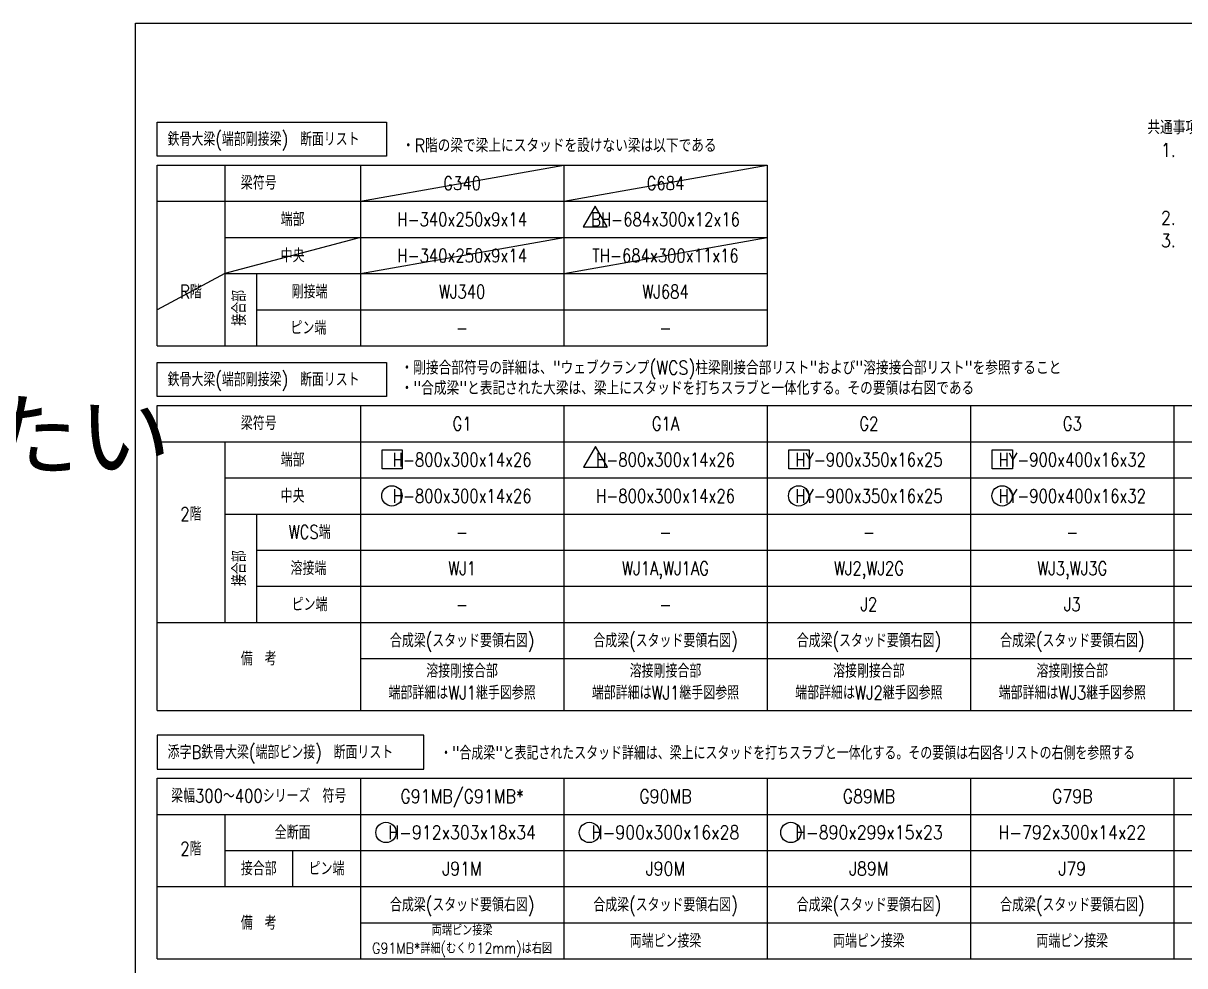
# Model space of a CAD drawing. Extents: x -668440 to 1010955, y -1678500 to 210463.
# Drawn here: x -239943 to -154278, y -617108 to -547602 of the extents above; entities that cross this region are included whole.
import ezdxf
from ezdxf.enums import TextEntityAlignment as Align

# ---------------------------------------------------------------- set-up
doc = ezdxf.new("R2010")
doc.units = 0
doc.header["$MEASUREMENT"] = 0
doc.layers.get('0').update_dxf_attribs({"color": 3, "linetype": 'CONTINUOUS'})
doc.layers.get('Defpoints').update_dxf_attribs({"color": 251, "linetype": 'CONTINUOUS'})
doc.layers.add('00_ADDL', color=253, linetype='CONTINUOUS', plot=False)
for name, color, linetype in [('2026年2月11日BCJ適合性判定の変更', 4, 'CONTINUOUS'), ('2026年2月5日事前申請後の修正', 4, 'CONTINUOUS'), ('注記', 3, 'CONTINUOUS')]:
    doc.layers.add(name, color=color, linetype=linetype)
doc.styles.add('DRACAD', font='txt', dxfattribs={"width": 0.85, "bigfont": 'extfont2'})
doc.styles.get("Standard").update_dxf_attribs({"font": 'Osaka.ttc'})

# ---------------------------------------------------------------- blocks, each defined once
blk = doc.blocks.new('梁リスト')
for p, q in [((-244414.54184, -305337.94763), (-199414.54184, -305337.94763)), ((-239414.54184, -305337.94763), (-239414.54184, -318671.28096)), ((-229414.54184, -305337.94763), (-229414.54184, -318671.28096)), ((-214414.54184, -305337.94763), (-214414.54184, -318671.28096)), ((-199414.54184, -305337.94763), (-199414.54184, -318671.28096)), ((-244414.54184, -308004.6143), (-199414.54184, -308004.6143)), ((-214414.54184, -308004.6143), (-214414.54184, -318671.28096)), ((-239414.54184, -310671.28096), (-199414.54184, -310671.28096)), ((-239414.54184, -313337.94763), (-199414.54184, -313337.94763)), ((-237081.12164, -313337.94763), (-237081.12164, -318671.28096)), ((-237081.12164, -316004.6143), (-199414.54184, -316004.6143)), ((-244414.54184, -318671.28096), (-199414.54184, -318671.28096)), ((-244414.54184, -323064.78105), (-154414.54184, -323064.78105)), ((-229414.54184, -323064.78105), (-229414.54184, -345564.78105)), ((-214414.54184, -323064.78105), (-214414.54184, -345564.78105)), ((-199414.54184, -323064.78105), (-199414.54184, -345564.78105)), ((-199414.54184, -323064.78105), (-199414.54184, -345564.78105)), ((-184414.54184, -323064.78105), (-184414.54184, -345564.78105)), ((-184414.54184, -323064.78105), (-184414.54184, -345564.78105)), ((-169414.54184, -323064.78105, 5783.885), (-169414.54184, -345564.78105, 5783.885)), ((-244414.54184, -325731.44772), (-154414.54184, -325731.44772)), ((-239414.54184, -325731.44772), (-239414.54184, -339064.78105)), ((-239414.54184, -328398.11439), (-154414.54184, -328398.11439, 14046.57786)), ((-239414.54184, -331064.78105), (-154414.54184, -331064.78105)), ((-237081.12164, -331064.78105), (-237081.12164, -339064.78105)), ((-237081.12164, -333731.44772), (-154414.54184, -333731.44772)), ((-237081.12164, -336398.11439), (-154414.54184, -336398.11439)), ((-244414.54184, -339064.78105), (-154414.54184, -339064.78105)), ((-229414.54184, -341731.44772), (-184414.54184, -341731.44772)), ((-229414.54184, -341731.44772), (-184414.54184, -341731.44772)), ((-184414.54184, -341731.44772), (-154414.54184, -341731.44772)), ((-244414.54184, -345564.78105), (-199414.54184, -345564.78105)), ((-199414.54184, -345564.78105), (-184414.54184, -345564.78105)), ((-184414.54184, -345564.78105), (-154414.54184, -345564.78105)), ((-244414.54184, -350546.05102, -34703.31), (-154414.54185, -350546.05102, -34703.31)), ((-229414.54184, -350546.05102, -34703.31), (-229414.54184, -363879.38435, -34703.31)), ((-214414.54184, -350546.05102, -34703.31), (-214414.54184, -363879.38435, -34703.31)), ((-199414.54184, -350546.05102, -34703.31), (-199414.54184, -363879.38435, -34703.31)), ((-184414.54184, -350546.05102, -34703.31), (-184414.54184, -363879.38435, -34703.31)), ((-169414.54184, -350546.05102, -34703.31), (-169414.54184, -363879.38435, -34703.31)), ((-244414.54184, -353212.71768, -34703.31), (-154414.54185, -353212.71768, -34703.31)), ((-239414.54184, -353212.71768, -34703.31), (-239414.54184, -358546.05101, -34703.31)), ((-239414.54184, -355879.38435, -34703.31), (-154414.54185, -355879.38435, -34703.31)), ((-234414.54184, -355879.38435, -34703.31), (-234414.54184, -358546.05101, -34703.31)), ((-244414.54184, -358546.05101, -34703.31), (-154414.54185, -358546.05101, -34703.31)), ((-229414.54184, -361212.71768, -34703.31), (-154414.54185, -361212.71768, -34703.31)), ((-244414.54184, -363879.38435, -34703.31), (-184414.54184, -363879.38435, -34703.31)), ((-199414.54184, -363879.38435, -34703.31), (-154414.54185, -363879.38435, -34703.31))]:
    blk.add_line(p, q)
at = {"elevation": 34703.31}
for points in [[(-244414.54184, -304671.28096), (-244414.54184, -302171.28096), (-227493.90692, -302171.28096), (-227493.90692, -304671.28096)], [(-244414.54184, -322398.11439), (-244414.54184, -319898.11439), (-227493.90692, -319898.11439), (-227493.90692, -322398.11439)]]:
    blk.add_lwpolyline(points, close=True, dxfattribs=at)
for points in [[(-244414.54184, -318671.28096), (-244414.54184, -305337.94763)], [(-244414.54184, -345564.78105), (-244414.54184, -323064.78105)]]:
    blk.add_lwpolyline(points, dxfattribs=at)
for points in [[(-227818.92437, -326344.79844), (-226325.25392, -326344.79844), (-226325.25392, -327724.54487), (-227818.92437, -327724.54487)], [(-211198.10648, -327603.2199), (-212077.01158, -326080.9116), (-212955.91669, -327603.2199)], [(-197818.92437, -326344.79844), (-196325.25392, -326344.79844), (-196325.25392, -327724.54487), (-197818.92437, -327724.54487)], [(-182818.92437, -326344.79844), (-181325.25392, -326344.79844), (-181325.25392, -327724.54487), (-182818.92437, -327724.54487)], [(-224745.94526, -349879.38435), (-224745.94526, -347379.38435), (-244414.54184, -347379.38435), (-244414.54184, -349879.38435)]]:
    blk.add_lwpolyline(points, close=True)
blk.add_lwpolyline([(-244414.54184, -363879.38435), (-244414.54184, -350546.05102)])
for centre in [(-227091.6195, -329726.66439), (-197091.6195, -329726.66439), (-182091.6195, -329726.66439), (-227528.18649, -354550.76023), (-212528.18649, -354550.76023), (-197669.85316, -354550.76024)]:
    blk.add_circle(centre, 750)
at = {"layer": '00_ADDL'}
blk.add_lwpolyline([(-246000, -294873.71862), (-136094.25075, -294873.71862), (-136094.25075, -427373.71862), (-246000, -427373.71862)], close=True, dxfattribs=at)
at = {"layer": '2026年2月11日BCJ適合性判定の変更'}
blk.add_line((-184414.54184, -339064.78105), (-184414.54184, -339064.78105), dxfattribs=at)
at = {"layer": '2026年2月5日事前申請後の修正'}
blk.add_lwpolyline([(-211216.6802, -309885.37556), (-212095.58531, -308363.06726), (-212974.49041, -309885.37556)], close=True, dxfattribs=at)
at = {"layer": 'Defpoints'}
for p, q in [((-229414.54184, -308004.6143), (-214414.54184, -305337.94763)), ((-214414.54184, -308004.6143), (-199414.54184, -305337.94763)), ((-229414.54184, -310671.28096), (-239414.54184, -313337.94763)), ((-229414.54184, -313337.94763), (-214414.54184, -310671.28096)), ((-214414.54184, -313337.94763), (-199414.54184, -310671.28096)), ((-239414.54184, -313337.94763), (-244414.54184, -316004.6143)), ((-199414.54184, -325731.44772), (-199414.54184, -325731.44772)), ((-184414.54184, -325731.44772), (-184414.54184, -325731.44772)), ((-199414.54184, -328398.11439), (-199414.54184, -328398.11439)), ((-184414.54184, -328398.11439), (-184414.54184, -328398.11439)), ((-199414.54184, -333731.44772), (-199414.54184, -333731.44772)), ((-184414.54184, -333731.44772), (-184414.54184, -333731.44772)), ((-199414.54184, -339064.78105), (-199414.54184, -339064.78105)), ((-199414.54184, -341731.44772), (-199414.54184, -341731.44772)), ((-199414.54184, -341731.44772), (-199414.54184, -341731.44772)), ((-184414.54184, -341731.44772), (-184414.54184, -341731.44772))]:
    blk.add_line(p, q, dxfattribs=at)
at = {"style": 'DRACAD'}
for s, width, p in [('鉄骨大梁(端部剛接梁)\u3000断面リスト', 0.8, (-243632.98952, -303921.36419, 34703.31)), ('・R階の梁で梁上にスタッドを設けない梁は以下である', 0.85, (-226351.6172, -304389.31805, 34703.31)), ('・剛接合部符号の詳細は、"ウェブクランプ(WCS)柱梁剛接合部リスト"および"溶接接合部リスト"を参照すること\u3000', 0.85, (-226451.6172, -320780.15183, 34703.31)), ('鉄骨大梁(端部剛接梁)\u3000断面リスト', 0.8, (-243632.98952, -321648.19762, 34703.31)), ('・"合成梁"と表記された大梁は、梁上にスタッドを打ちスラブと一体化する。その要領は右図である', 0.85, (-226451.6172, -322280.15183, 34703.31)), ('添字B鉄骨大梁(端部ピン接)\u3000断面リスト', 0.8, (-243632.98952, -349129.46758)), ('・"合成梁"と表記されたスタッド詳細は、梁上にスタッドを打ちスラブと一体化する。その要領は右図各リストの右側を参照する', 0.8, (-223541.17953, -349186.11365))]:
    blk.add_text(s, height=1000, dxfattribs=dict(at, width=width)).set_placement(p)
for s, width, p in [('梁符号', 0.8, (-236914.54184, -306637.94763, 34703.31)), ('G340', 0.8, (-221914.54184, -306671.28096, -5783.885)), ('端部', 0.8, (-234414.54184, -309337.94763, 34703.31)), ('中央', 0.8, (-234414.54184, -312004.6143, 34703.31)), ('H-340x250x9x14', 0.8, (-221914.54184, -312004.6143, 34703.31)), ('R階', 0.8, (-241914.54184, -314671.28096, 34703.31)), ('剛接端', 0.8, (-233164.54184, -314671.28096, 34703.31)), ('WJ340', 0.8, (-221914.54184, -314671.28096, 34703.31)), ('ピン端', 0.8, (-233247.83174, -317337.94763, 34703.31)), ('-', 0.8, (-221914.54184, -317337.94763, 34703.31)), ('梁符号', 0.8, (-236914.54184, -324364.78105, 34703.31)), ('G1', 0.8, (-221914.54184, -324398.11439, -5783.885)), ('G1A', 0.8, (-206914.54184, -324398.11439, -5783.885)), ('G2', 0.8, (-191914.54184, -324398.11439, -5783.885)), ('G3', 0.8, (-176914.54184, -324398.11439, -5783.885)), ('端部', 0.8, (-234414.54184, -327064.78105, 34703.31)), ('H-800x300x14x26', 0.8, (-221914.54184, -327064.78105)), ('H-800x300x14x26', 0.8, (-206914.54184, -327064.78105)), ('HY-900x350x16x25', 0.8, (-191914.54184, -327064.78105)), ('HY-900x400x16x32', 0.8, (-176914.54184, -327064.78105)), ('中央', 0.8, (-234414.54184, -329731.44772, 34703.31)), ('H-800x300x14x26', 0.8, (-221914.54184, -329731.44772)), ('H-800x300x14x26', 0.8, (-206914.54184, -329731.44772)), ('HY-900x350x16x25', 0.8, (-191914.54184, -329731.44772)), ('HY-900x400x16x32', 0.8, (-176914.54184, -329731.44772)), ('2階', 0.8, (-241914.54184, -331064.78105, 34703.31)), ('WCS端', 0.8, (-233164.54184, -332398.11439, 34703.31)), ('-', 0.8, (-221914.54184, -332398.11439, 34703.31)), ('-', 0.8, (-206914.54184, -332398.11439, 34703.31)), ('-', 0.8, (-191914.54184, -332398.11439, 34703.31)), ('-', 0.8, (-176914.54184, -332398.11439, 34703.31)), ('溶接端', 0.8, (-233247.83174, -335064.78105, 34703.31)), ('WJ1', 0.8, (-221914.54184, -335064.78105, 34703.31)), ('WJ1A,WJ1AG', 0.8, (-206914.54184, -335064.78105, 34703.31)), ('WJ2,WJ2G', 0.8, (-191914.54184, -335064.78105, 34703.31)), ('WJ3,WJ3G', 0.8, (-176914.54184, -335064.78105, 34703.31)), ('ピン端', 0.8, (-233164.54184, -337731.44772, 34703.31)), ('-', 0.8, (-221914.54184, -337731.44772, 34703.31)), ('-', 0.8, (-206914.54184, -337731.44772, 34703.31)), ('合成梁(スタッド要領右図)', 0.8, (-221914.54184, -340398.11439, 34703.31)), ('合成梁(スタッド要領右図)', 0.8, (-206914.54184, -340398.11439, 34703.31)), ('合成梁(スタッド要領右図)', 0.8, (-191914.54184, -340398.11439, 34703.31)), ('合成梁(スタッド要領右図)', 0.8, (-176914.54184, -340398.11439, 40487.195)), ('備\u3000考', 0.8, (-236914.54184, -341731.44772, 34703.31)), ('溶接剛接合部', 0.8, (-221914.54184, -342637.35485, -5783.885)), ('溶接剛接合部', 0.8, (-206914.54184, -342637.35485, -5783.885)), ('溶接剛接合部', 0.8, (-191914.54184, -342637.35485, -5783.885)), ('溶接剛接合部', 0.8, (-176914.54184, -342637.35485, -5783.885)), ('端部詳細はWJ1継手図参照', 0.8, (-221914.54184, -344242.27822, -5783.885)), ('端部詳細はWJ1継手図参照', 0.8, (-206914.54184, -344242.27822, -5783.885)), ('端部詳細はWJ2継手図参照', 0.8, (-191914.54184, -344242.27822, -5783.885)), ('端部詳細はWJ3継手図参照', 0.8, (-176914.54184, -344242.27822, -5783.885)), ('G91MB/G91MB*', 0.85, (-221914.54184, -351879.38435)), ('梁幅300～400シリーズ\u3000符号', 0.8, (-236914.54184, -351846.05101)), ('G90MB', 0.85, (-206914.54184, -351879.38435)), ('G89MB', 0.85, (-191914.54185, -351879.38435)), ('G79B', 0.85, (-176914.54184, -351879.38435)), ('全断面', 0.8, (-234414.54184, -354546.05101)), ('H-912x303x18x34', 0.85, (-221914.54184, -354546.05101)), ('H-900x300x16x28', 0.85, (-206914.54184, -354546.05101)), ('H-890x299x15x23', 0.85, (-191914.54185, -354546.05102)), ('H-792x300x14x22', 0.85, (-176914.54184, -354546.05102)), ('2階', 0.8, (-241914.54184, -355751.90075)), ('接合部', 0.8, (-236914.54184, -357212.71768)), ('ピン端', 0.8, (-231914.54184, -357212.71768)), ('合成梁(スタッド要領右図)', 0.8, (-221914.54184, -359879.38435, 34703.31)), ('合成梁(スタッド要領右図)', 0.8, (-206914.54184, -359879.38435, 34703.31)), ('合成梁(スタッド要領右図)', 0.8, (-191914.54184, -359879.38435, 34703.31)), ('合成梁(スタッド要領右図)', 0.8, (-176914.54184, -359879.38435, 34703.31)), ('備\u3000考', 0.8, (-236914.54184, -361212.71768)), ('両端ピン接梁', 0.8, (-206914.54185, -362546.05102)), ('両端ピン接梁', 0.8, (-191914.54185, -362546.05102)), ('両端ピン接梁', 0.8, (-176914.54184, -362546.05102))]:
    blk.add_text(s, height=1000, dxfattribs=dict(at, width=width)).set_placement(p, align=Align.MIDDLE_CENTER)
at = {"style": 'DRACAD', "width": 0.8}
for p in [(-238359.41372, -315864.69976, 34703.31), (-238359.41372, -335064.78105, 34703.31)]:
    blk.add_text('接合部', height=1000, rotation=90, dxfattribs=at).set_placement(p, align=Align.MIDDLE_CENTER)
at = {"style": 'DRACAD', "width": 0.85}
for s, p in [('J91M', (-221914.54184, -357212.71768)), ('J90M', (-206914.54184, -357212.71768)), ('J89M', (-191914.54185, -357212.71768)), ('J79', (-176914.54184, -357212.71768))]:
    blk.add_text(s, height=1000, dxfattribs=at).set_placement(p, align=Align.MIDDLE)
at = {"insert": (-221914.54184, -362546.05101, -34703.31), "char_height": 800, "attachment_point": 5, "style": 'DRACAD'}
blk.add_mtext('両端ピン接梁\\PG91MB*詳細(むくり12mm)は右図', dxfattribs=at)
at = {"layer": '2026年2月11日BCJ適合性判定の変更', "style": 'DRACAD', "width": 0.8}
for s, p in [('J2', (-191914.54184, -337731.44772, 34703.31)), ('J3', (-176914.54184, -337731.44772, 34703.31))]:
    blk.add_text(s, height=1000, dxfattribs=at).set_placement(p, align=Align.MIDDLE_CENTER)
at = {"layer": '2026年2月5日事前申請後の修正', "style": 'DRACAD', "width": 0.8}
for s, p in [('G684', (-206914.54184, -306671.28096, -5783.885)), ('H-340x250x9x14', (-221914.54184, -309337.94763, 34703.31)), ('BH-684x300x12x16', (-206914.54184, -309337.94763, 34703.31)), ('TH-684x300x11x16', (-206914.54184, -312004.6143, 34703.31)), ('WJ684', (-206914.54184, -314671.28096, 34703.31)), ('-', (-206914.54184, -317337.94763, 34703.31))]:
    blk.add_text(s, height=1000, dxfattribs=at).set_placement(p, align=Align.MIDDLE_CENTER)
at = {"layer": '注記', "insert": (-171374.39687, -302058.59807), "char_height": 1000, "attachment_point": 1, "style": 'DRACAD'}
blk.add_mtext('共通事項\\P\\pxi-3,l4t4;1.^I使用鋼材の表記は下記とする\\P^I 無印：SS400   \u3000\u3000\u3000\u3000\u3000\u3000\u3000\u3000 □印：SN490B  \\P     \u3000○印：SM490AまたはSN490B  △印：SN400B\\P2.^Iウェブクランプ工法柱梁接合部の構成や寸法詳細は標準図による\\P3.^I溶接特記事項中の記号は以下である\\P^IFP：完全溶込み溶接  PP：部分溶込み溶接  FI：隅肉溶接\\P\\pi*,l*,t;', dxfattribs=at)

msp = doc.modelspace()

# ---------------------------------------------------------------- block references
msp.add_blockref('梁リスト', (14339.11049, -252728.48218))

# ---------------------------------------------------------------- texts
at = {"insert": (-317700.20017, -558840.7892), "char_height": 5000, "attachment_point": 1}
msp.add_mtext('2026年2月1日\\Pスタッド要領の変更\\P：今後はこれを標準にしたい', dxfattribs=at)

doc.saveas('drawing.dxf')
